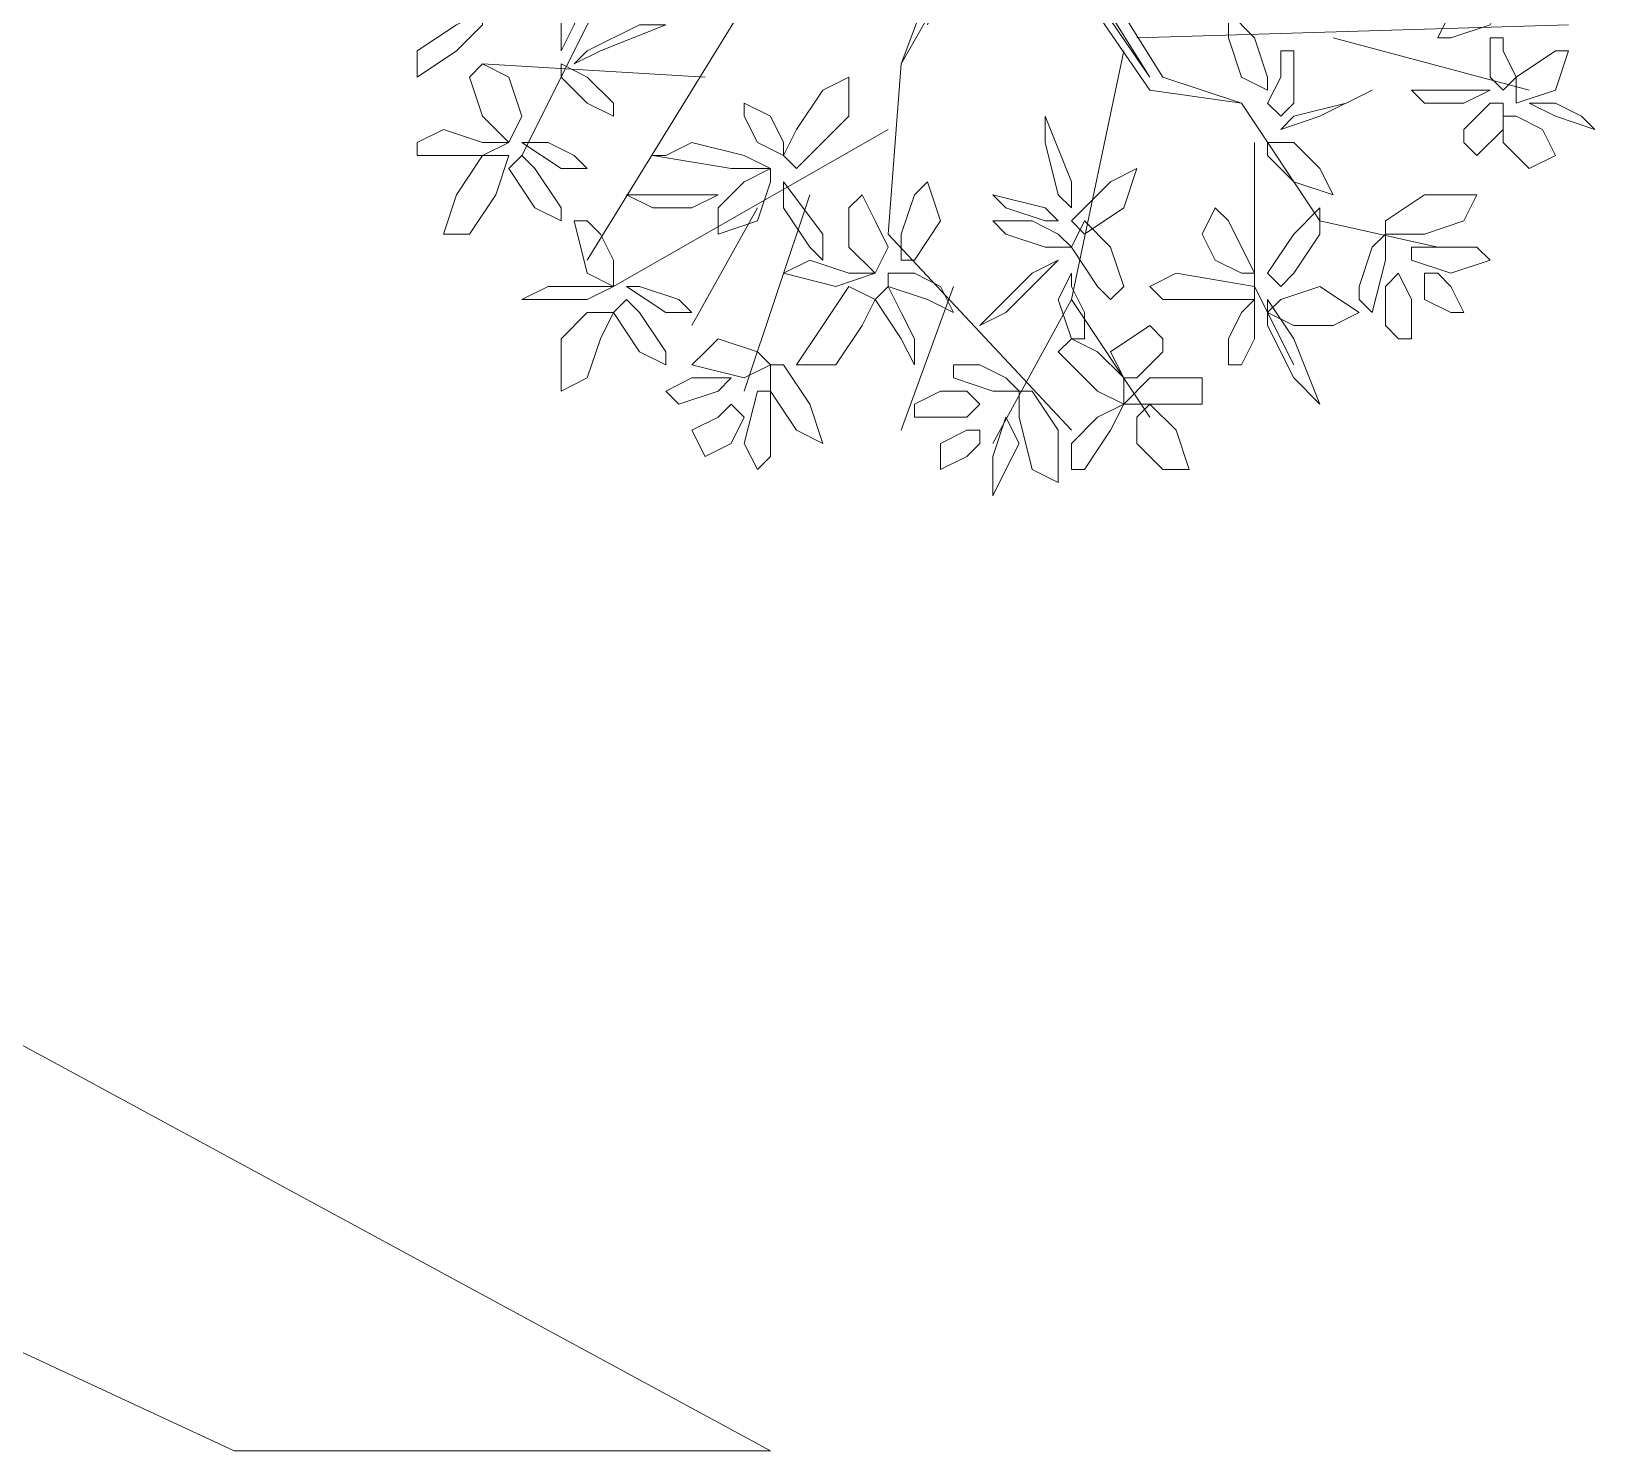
# Model space of a CAD drawing. Header units: millimetres. Extents: x 2364 to 2508, y 1551 to 1771.
# Drawn here: x 2448.575 to 2451.95, y 1611.495 to 1614.559 of the extents above; entities that cross this region are included whole.
import ezdxf

# ---------------------------------------------------------------- set-up
doc = ezdxf.new("R2010")
doc.units = ezdxf.units.MM
doc.layers.add('PDF_0', color=7, linetype='Continuous')
doc.layers.add('PDF_CVL_CUADCON_TIT', color=7, linetype='Continuous')

msp = doc.modelspace()

# ---------------------------------------------------------------- linework, layer by layer
at = {"layer": 'PDF_0', "lineweight": 9}
for points in [[(2451.2157, 1616.0415), (2451.1027, 1615.9003), (2451.0745, 1615.6179), (2450.6226, 1615.1943), (2450.6791, 1614.9684), (2451.2721, 1615.2226), (2450.7356, 1614.9119), (2451.018, 1614.4601), (2451.1874, 1614.4036)], [(2451.611, 1614.093), (2451.3569, 1614.1495), (2451.1874, 1614.4036), (2450.9898, 1614.4319), (2450.6791, 1614.8837), (2450.4532, 1614.4883), (2450.6226, 1614.9402), (2450.5379, 1615.4767), (2450.0296, 1615.985)], [(2450.5662, 1615.4485), (2450.6226, 1614.9402), (2450.6226, 1615.2226), (2450.6791, 1614.9684), (2450.6509, 1615.0249), (2450.6509, 1614.9402), (2450.6226, 1614.9119), (2450.5097, 1614.5731), (2450.6509, 1614.9119), (2450.5662, 1614.686), (2450.6791, 1614.9119), (2450.9898, 1614.4601), (2450.7074, 1614.9119), (2451.1027, 1615.1379), (2450.6791, 1614.9402), (2450.8486, 1614.9967), (2450.7074, 1614.9402)], [(2449.4083, 1614.9402), (2450.2273, 1614.799), (2449.7754, 1614.0648)], [(2449.9166, 1614.8555), (2449.6342, 1614.2907)], [(2450.9615, 1614.5448), (2451.8934, 1614.5731)], [(2451.3851, 1614.5448), (2451.8087, 1614.4319)], [(2450.9333, 1614.5166), (2450.8203, 1613.98)], [(2450.0296, 1614.4601), (2449.5495, 1614.4883)], [(2450.4532, 1614.4883), (2450.425, 1614.1212), (2450.8203, 1613.6976)], [(2450.425, 1614.3471), (2449.8319, 1614.0083)], [(2451.2157, 1614.3189), (2451.2157, 1614.0083), (2451.3004, 1613.8388)], [(2450.2555, 1614.206), (2450.1143, 1613.7824)], [(2450.1426, 1614.1777), (2450.0014, 1613.9236)], [(2450.5662, 1614.0083), (2450.4532, 1613.6976)], [(2450.9898, 1613.7259), (2450.8203, 1613.98), (2450.6509, 1613.6694)]]:
    msp.add_lwpolyline(points, dxfattribs=at)
for points in [[(2449.719, 1614.6295), (2449.719, 1614.5448), (2449.719, 1614.5166), (2449.7472, 1614.5731), (2449.7754, 1614.6578), (2449.7472, 1614.6578)], [(2451.724, 1614.5731), (2451.7522, 1614.6295), (2451.6393, 1614.6013), (2451.611, 1614.5448), (2451.6393, 1614.5448)], [(2449.5495, 1614.6013), (2449.5495, 1614.5731), (2449.493, 1614.5166), (2449.4083, 1614.4601), (2449.4083, 1614.5166), (2449.493, 1614.5731)], [(2451.1874, 1614.4601), (2451.1592, 1614.5448), (2451.1592, 1614.6013), (2451.2157, 1614.5448), (2451.2439, 1614.4601), (2451.2439, 1614.4319)], [(2449.8884, 1614.5731), (2449.9449, 1614.5731), (2449.8037, 1614.5166), (2449.7472, 1614.4883), (2449.7754, 1614.5166)], [(2451.7522, 1614.5166), (2451.7805, 1614.4601), (2451.7522, 1614.4319), (2451.724, 1614.4601), (2451.724, 1614.5448), (2451.7522, 1614.5448)], [(2451.2721, 1614.4601), (2451.2439, 1614.4036), (2451.2721, 1614.3754), (2451.3004, 1614.4036), (2451.3004, 1614.5166), (2451.2721, 1614.5166)], [(2451.7805, 1614.4601), (2451.8652, 1614.5166), (2451.8934, 1614.5166), (2451.8652, 1614.4319), (2451.7805, 1614.4036), (2451.7805, 1614.4319)], [(2449.606, 1614.4601), (2449.6342, 1614.3754), (2449.606, 1614.3189), (2449.5495, 1614.3754), (2449.5213, 1614.4601), (2449.5495, 1614.4883)], [(2449.719, 1614.4883), (2449.719, 1614.4601), (2449.7754, 1614.4036), (2449.8319, 1614.3754), (2449.8319, 1614.4036), (2449.7754, 1614.4601)], [(2450.2273, 1614.3471), (2450.2838, 1614.4319), (2450.3402, 1614.4601), (2450.3402, 1614.3754), (2450.2273, 1614.2624), (2450.199, 1614.2907)], [(2451.4133, 1614.4036), (2451.4698, 1614.4319), (2451.3569, 1614.3754), (2451.2721, 1614.3471), (2451.3004, 1614.3754)], [(2451.6675, 1614.4036), (2451.724, 1614.4319), (2451.611, 1614.4319), (2451.5545, 1614.4319), (2451.5828, 1614.4036)], [(2450.1143, 1614.4036), (2450.1143, 1614.3754), (2450.1426, 1614.3189), (2450.199, 1614.2907), (2450.199, 1614.3189), (2450.1708, 1614.3754)], [(2451.6675, 1614.3471), (2451.724, 1614.4036), (2451.7522, 1614.4036), (2451.7522, 1614.3471), (2451.6957, 1614.2907), (2451.6675, 1614.3189)], [(2451.8087, 1614.4036), (2451.8652, 1614.3754), (2451.9499, 1614.3471), (2451.9217, 1614.3754), (2451.8652, 1614.4036)], [(2450.7638, 1614.3189), (2450.7638, 1614.3754), (2450.8203, 1614.2342), (2450.8203, 1614.1777), (2450.7921, 1614.206)], [(2451.7522, 1614.3754), (2451.7805, 1614.3754), (2451.8369, 1614.3471), (2451.8652, 1614.2907), (2451.8087, 1614.2624), (2451.7522, 1614.3189)], [(2449.4648, 1614.3471), (2449.5495, 1614.3189), (2449.606, 1614.3189), (2449.5495, 1614.2907), (2449.4083, 1614.2907), (2449.4083, 1614.3189)], [(2449.6907, 1614.3189), (2449.6342, 1614.3189), (2449.719, 1614.2624), (2449.7754, 1614.2624), (2449.7472, 1614.2907)], [(2450.0014, 1614.3189), (2450.1143, 1614.2907), (2450.1708, 1614.2624), (2450.0861, 1614.2624), (2449.9166, 1614.2907), (2449.9449, 1614.2907)], [(2451.2439, 1614.3189), (2451.2439, 1614.2907), (2451.3004, 1614.2342), (2451.3851, 1614.206), (2451.3569, 1614.2624), (2451.3004, 1614.3189)], [(2449.606, 1614.2907), (2449.5495, 1614.2907), (2449.493, 1614.206), (2449.4648, 1614.1212), (2449.5213, 1614.1212), (2449.5778, 1614.206)], [(2449.6625, 1614.2624), (2449.719, 1614.1777), (2449.719, 1614.1495), (2449.6625, 1614.1777), (2449.606, 1614.2624), (2449.6342, 1614.2907)], [(2450.1708, 1614.2624), (2450.1708, 1614.2342), (2450.1426, 1614.1495), (2450.0578, 1614.1212), (2450.0578, 1614.1777), (2450.1143, 1614.2342)], [(2450.8203, 1614.1495), (2450.8486, 1614.1212), (2450.9333, 1614.1777), (2450.9615, 1614.2624), (2450.905, 1614.2342), (2450.8486, 1614.1777)], [(2450.199, 1614.1777), (2450.2555, 1614.093), (2450.2838, 1614.0648), (2450.2838, 1614.1212), (2450.199, 1614.2342), (2450.199, 1614.206)], [(2450.4532, 1614.1212), (2450.4814, 1614.206), (2450.5097, 1614.2342), (2450.5379, 1614.1495), (2450.4814, 1614.0648), (2450.4532, 1614.0648)], [(2450.0014, 1614.1777), (2450.0578, 1614.206), (2449.9166, 1614.206), (2449.8602, 1614.206), (2449.9166, 1614.1777)], [(2450.3967, 1614.1495), (2450.425, 1614.093), (2450.3967, 1614.0365), (2450.3402, 1614.093), (2450.3402, 1614.1777), (2450.3685, 1614.206)], [(2450.6791, 1614.1777), (2450.6509, 1614.206), (2450.7638, 1614.1777), (2450.7921, 1614.1495), (2450.7638, 1614.1495)], [(2451.4981, 1614.1212), (2451.4981, 1614.1495), (2451.5828, 1614.206), (2451.6957, 1614.206), (2451.6675, 1614.1495), (2451.5828, 1614.1212)], [(2451.1309, 1614.0648), (2451.1027, 1614.1212), (2451.1309, 1614.1777), (2451.1592, 1614.1495), (2451.2157, 1614.0365), (2451.1874, 1614.0365)], [(2451.3004, 1614.0365), (2451.3569, 1614.1212), (2451.3569, 1614.1777), (2451.3004, 1614.1212), (2451.2439, 1614.0365), (2451.2721, 1614.0083)], [(2449.8037, 1614.1212), (2449.8319, 1614.0648), (2449.8319, 1614.0083), (2449.7754, 1614.0365), (2449.7472, 1614.1495), (2449.7754, 1614.1495)], [(2450.8203, 1614.093), (2450.7921, 1614.1212), (2450.7356, 1614.1495), (2450.6509, 1614.1495), (2450.6791, 1614.1212), (2450.7638, 1614.093)], [(2450.8768, 1614.0083), (2450.8203, 1614.093), (2450.8486, 1614.1495), (2450.905, 1614.093), (2450.9333, 1614.0083), (2450.905, 1613.98)], [(2451.4416, 1614.0083), (2451.4698, 1614.093), (2451.4981, 1614.1212), (2451.4981, 1614.0648), (2451.4698, 1613.9518), (2451.4416, 1613.98)], [(2451.611, 1614.093), (2451.6957, 1614.093), (2451.724, 1614.0648), (2451.6393, 1614.0365), (2451.5545, 1614.0648), (2451.5545, 1614.093)], [(2450.2555, 1614.0648), (2450.199, 1614.0365), (2450.312, 1614.0083), (2450.3967, 1614.0365), (2450.3402, 1614.0365)], [(2450.6791, 1613.9518), (2450.6226, 1613.9236), (2450.7356, 1614.0365), (2450.7921, 1614.0648), (2450.7638, 1614.0365)], [(2450.4814, 1614.0365), (2450.5379, 1614.0083), (2450.5662, 1613.9518), (2450.5097, 1613.98), (2450.425, 1614.0083), (2450.425, 1614.0365)], [(2450.8486, 1613.9518), (2450.8203, 1614.0083), (2450.8203, 1614.0365), (2450.7921, 1613.98), (2450.8203, 1613.8953), (2450.8486, 1613.8953)], [(2451.1309, 1613.98), (2451.018, 1613.98), (2450.9898, 1614.0083), (2451.0462, 1614.0365), (2451.2157, 1614.0083), (2451.2157, 1613.98)], [(2451.4981, 1613.9236), (2451.4981, 1614.0083), (2451.5263, 1614.0365), (2451.5545, 1613.98), (2451.5545, 1613.8953), (2451.5263, 1613.8953)], [(2451.5828, 1614.0365), (2451.611, 1614.0365), (2451.6393, 1614.0083), (2451.6675, 1613.9518), (2451.6393, 1613.9518), (2451.5828, 1613.98)], [(2449.6907, 1614.0083), (2449.6342, 1613.98), (2449.7754, 1613.98), (2449.8319, 1614.0083), (2449.7754, 1614.0083)], [(2449.8884, 1614.0083), (2449.8602, 1614.0083), (2449.9449, 1613.9518), (2450.0014, 1613.9518), (2449.9731, 1613.98)], [(2450.3967, 1613.98), (2450.3402, 1614.0083), (2450.2838, 1613.9236), (2450.2273, 1613.8388), (2450.312, 1613.8388), (2450.3685, 1613.9236)], [(2450.4532, 1613.9518), (2450.4814, 1613.8953), (2450.4814, 1613.8388), (2450.4532, 1613.8953), (2450.3967, 1613.98), (2450.425, 1614.0083)], [(2451.2439, 1613.9518), (2451.2721, 1613.98), (2451.3569, 1614.0083), (2451.4416, 1613.9518), (2451.3851, 1613.9236), (2451.3004, 1613.9236)], [(2449.8884, 1613.9518), (2449.9449, 1613.8671), (2449.9449, 1613.8388), (2449.8884, 1613.8671), (2449.8319, 1613.9518), (2449.8602, 1613.98)], [(2451.1592, 1613.8388), (2451.1874, 1613.8388), (2451.2157, 1613.8953), (2451.2157, 1613.98), (2451.1874, 1613.9518), (2451.1592, 1613.8953)], [(2451.3004, 1613.8106), (2451.3569, 1613.7541), (2451.3004, 1613.8953), (2451.2439, 1613.98), (2451.2439, 1613.9236)], [(2449.8319, 1613.9518), (2449.7754, 1613.9518), (2449.719, 1613.8953), (2449.719, 1613.7824), (2449.7754, 1613.8106), (2449.8037, 1613.8953)], [(2451.018, 1613.8671), (2450.9615, 1613.8106), (2450.9333, 1613.8106), (2450.905, 1613.8671), (2450.9898, 1613.9236), (2451.018, 1613.8953)], [(2450.0578, 1613.8953), (2450.1426, 1613.8671), (2450.1708, 1613.8388), (2450.1143, 1613.8106), (2450.0014, 1613.8388), (2450.0296, 1613.8671)], [(2450.8768, 1613.8671), (2450.9333, 1613.8106), (2450.9333, 1613.7541), (2450.8768, 1613.7824), (2450.7921, 1613.8671), (2450.8203, 1613.8953)], [(2450.1708, 1613.8388), (2450.199, 1613.8388), (2450.2555, 1613.7541), (2450.2838, 1613.6694), (2450.2273, 1613.6976), (2450.1708, 1613.7824)], [(2450.6226, 1613.8388), (2450.6791, 1613.8106), (2450.7074, 1613.7824), (2450.6509, 1613.7824), (2450.5662, 1613.8106), (2450.5662, 1613.8388)], [(2450.0014, 1613.8106), (2450.0578, 1613.8106), (2450.0861, 1613.8106), (2450.0578, 1613.7824), (2449.9731, 1613.7541), (2449.9449, 1613.7824)], [(2451.1027, 1613.8106), (2451.1027, 1613.7541), (2451.018, 1613.7541), (2450.9333, 1613.7541), (2450.9898, 1613.8106), (2451.0462, 1613.8106)], [(2450.0861, 1613.7541), (2450.1143, 1613.7259), (2450.0861, 1613.6694), (2450.0296, 1613.6412), (2450.0014, 1613.6976), (2450.0578, 1613.7259)], [(2450.1708, 1613.7259), (2450.1708, 1613.6412), (2450.1426, 1613.6129), (2450.1143, 1613.6694), (2450.1426, 1613.7824), (2450.1708, 1613.7824)], [(2450.5379, 1613.7824), (2450.5944, 1613.7824), (2450.6226, 1613.7541), (2450.5944, 1613.7259), (2450.4814, 1613.7259), (2450.4814, 1613.7541)], [(2450.7074, 1613.7824), (2450.7356, 1613.7824), (2450.7921, 1613.6976), (2450.7921, 1613.5847), (2450.7356, 1613.6129), (2450.7074, 1613.7259)], [(2450.8203, 1613.6694), (2450.8768, 1613.7259), (2450.9333, 1613.7541), (2450.905, 1613.6976), (2450.8486, 1613.6129), (2450.8203, 1613.6129)], [(2450.9615, 1613.7259), (2450.9898, 1613.7541), (2451.0462, 1613.6976), (2451.0745, 1613.6129), (2451.018, 1613.6129), (2450.9615, 1613.6694)], [(2450.7074, 1613.6694), (2450.6791, 1613.7259), (2450.6509, 1613.6412), (2450.6509, 1613.5564), (2450.6791, 1613.6129)], [(2450.6226, 1613.6976), (2450.6226, 1613.6694), (2450.5944, 1613.6412), (2450.5379, 1613.6129), (2450.5379, 1613.6694), (2450.5944, 1613.6976)]]:
    msp.add_lwpolyline(points, close=True, dxfattribs=at)
at = {"layer": 'PDF_CVL_CUADCON_TIT', "lineweight": 9}
msp.add_lwpolyline([(2427.3814, 1622.7626), (2427.8615, 1620.8423), (2428.8216, 1616.0415), (2429.217, 1616.1262), (2428.4545, 1619.3456), (2427.5791, 1623.5533), (2427.1272, 1624.937), (2427.7203, 1625.2759), (2429.81, 1623.7227), (2435.4015, 1619.0632), (2439.2421, 1615.8721), (2443.7886, 1613.9236), (2449.013, 1611.4949), (2450.1708, 1611.4949), (2445.1159, 1614.2342), (2444.2687, 1615.3073), (2442.2072, 1616.9452), (2438.6208, 1618.7808), (2438.0842, 1618.2442), (2431.815, 1622.819), (2428.7369, 1625.1912), (2427.4944, 1625.8124), (2426.5625, 1627.3374), (2422.1006, 1637.0236)], dxfattribs=at)

doc.saveas('drawing.dxf')
